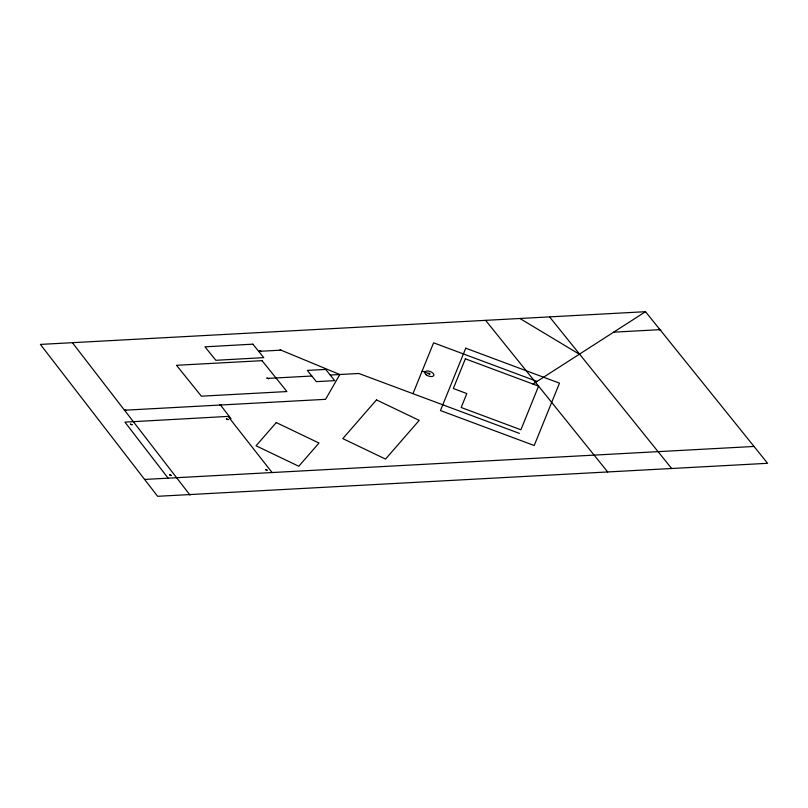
<?xml version="1.0" encoding="UTF-8"?>
<svg xmlns="http://www.w3.org/2000/svg" width="808" height="808" viewBox="0 0 808 808"><rect width="100%" height="100%" fill="white"/><g stroke="black" fill="none" stroke-linecap="round" stroke-linejoin="round"><path stroke-width="1.21" d="M412.979 393.678L433.593 342.814L537.057 381.406M532.957 384.042L645.511 311.696L767.6 463.307L157.621 496.304L40.4 344.41L645.511 311.696M258.701 351.359L280.992 350.157M613.666 332.169L659.934 329.664M267.862 378.407L311.837 376.023M330.219 375.033L358.843 373.488L519.433 433.391M124.462 410.222C127.927 411.767 124.048 408.02 124.462 410.222L325.574 399.324L339.815 374.518L280.073 349.773M144.602 479.437L754.036 446.46M422.13 371.084L429.341 373.771M519.908 318.483L579.336 354.227M549.561 316.877L671.65 468.499M485.598 320.342L607.687 471.963M272.094 472.539L228.068 416.403L124.917 422.13L168.125 478.164M220.463 405.01L231.037 418.706M72.781 343.188L190.011 495.092M130.442 424.19L132.26 424.796L130.442 424.16M169.508 474.821L171.326 475.427L169.518 474.791M219.635 404.798L221.463 405.394L219.645 404.768M226.412 418.999L228.23 419.604L226.412 418.968M259.681 350.955L261.499 351.551L259.691 350.924M266.943 378.124L268.761 378.72L266.953 378.083M265.479 469.63L267.296 470.236L265.489 469.599M428.422 373.488C430.401 375.841 430.553 372.246 428.422 373.488M659.025 329.381L660.843 329.977L659.025 329.351M465.741 348.187L440.461 410.545L534.209 445.511L559.479 383.164L465.741 348.187M465.368 358.823L453.328 388.517L466.822 393.557L461.176 407.495L520.897 429.775L538.582 386.143L465.368 358.823M276.265 422.574L256.055 445.794L298.778 466.256L318.988 443.036L276.265 422.574M376.478 399.909L342.804 438.613L385.527 459.075L419.211 420.372L376.478 399.909M252.894 344.168L204.959 346.824L215.847 360.297L263.772 357.641L252.894 344.168M262.055 360.671L176.498 365.297L201.364 396.183L286.921 391.557L262.055 360.671M325.705 369.418L307.313 370.407L316.352 381.639L334.744 380.649L325.705 369.418M426.19 374.811A4.808 2.434 19.9 0 0 433.805 375.528A4.808 2.434 19.9 0 0 428.018 370.993A4.808 2.434 19.9 0 0 426.19 374.811"/></g></svg>
